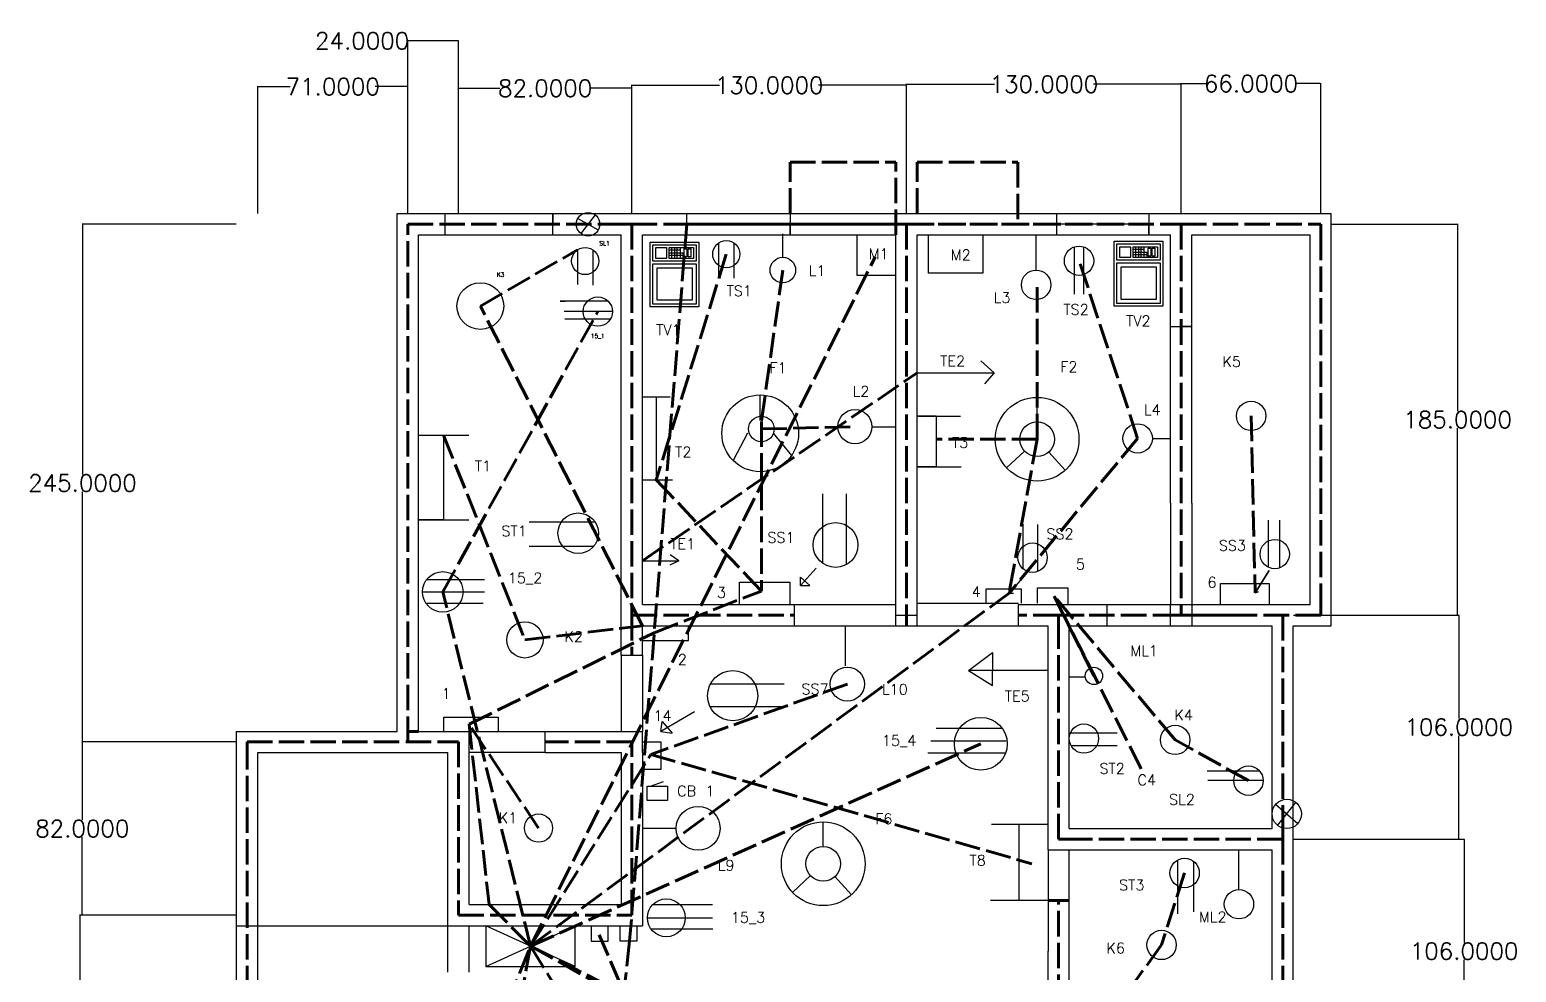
# Model space of a CAD drawing. Header units: inches. Extents: x -55 to 1579, y -35 to 873.
# Drawn here: x -54 to 649, y 427 to 873 of the extents above; entities that cross this region are included whole.
import ezdxf

# ---------------------------------------------------------------- set-up
doc = ezdxf.new("R2010")
doc.units = ezdxf.units.IN
doc.header["$MEASUREMENT"] = 0
doc.linetypes.add('ACAD_ISO02W100', pattern=[15, 12, -3])
doc.styles.get("Standard").update_dxf_attribs({"font": 'txt.shx', "height": 30})
doc.dimstyles.get("Standard").update_dxf_attribs({"dimtxt": 8, "dimasz": 0.18, "dimexe": 0.18, "dimexo": 0.0625, "dimgap": 0.09, "dimtad": 0, "dimtih": 1, "dimtoh": 1, "dimdec": 4, "dimzin": 0, "dimdsep": 46, "dimtxsty": 'Standard', "dimcen": 0.09, "dimadec": 0, "dimazin": 0, "dimtfac": 1, "dimtdec": 4, "dimtofl": 0, "dimtmove": 0, "dimatfit": 3, "dimfxl": 1, "dimtolj": 1, "dimtzin": 0, "dimarcsym": 0})

# ---------------------------------------------------------------- blocks, each defined once
blk = doc.blocks.new('Microwave')
for p, q in [((18, 10), (22, 10)), ((22, 9), (18, 9)), ((18, 8), (22, 8)), ((22, 7), (18, 7)), ((20, 6), (18, 6)), ((19, 7), (19, 11)), ((19, 6), (19, 7)), ((20, 11), (20, 7)), ((20, 7), (20, 6)), ((21, 7), (21, 11))]:
    blk.add_line(p, q)
for points in [[(0, 0), (0, 18), (24, 18), (24, 0)], [(1, 1), (1, 17), (16, 17), (16, 1)], [(17, 1), (17, 17), (23, 17), (23, 1)], [(2.5, 2.5), (2.5, 15.5), (14.5, 15.5), (14.5, 2.5)], [(18, 12), (18, 16), (22, 16), (22, 12)], [(18, 2), (18, 11), (22, 11), (22, 2)], [(18.5, 4.5), (18.5, 5.5), (21.5, 5.5), (21.5, 4.5)], [(18.5, 3), (18.5, 4), (21.5, 4), (21.5, 3)]]:
    blk.add_lwpolyline(points, close=True)
blk = doc.blocks.new('*D42')
at = {"color": 0, "lineweight": -2}
for p, q in [((543.73, 490.27), (624.51, 490.27)), ((624.33, 490.09), (624.33, 441.36)), ((624.33, 384.45), (624.33, 433.18)), ((543.73, 384.27), (624.51, 384.27))]:
    blk.add_line(p, q, dxfattribs=at)
at = {"color": 0, "lineweight": 100}
for points in [[(624.3, 490.09), (624.36, 490.09), (624.33, 490.27)], [(624.3, 384.45), (624.36, 384.45), (624.33, 384.27)]]:
    blk.add_solid(points, dxfattribs=at)
at = {"layer": 'Defpoints', "color": 0, "lineweight": 100}
for p in [(543.66, 490.27), (624.33, 490.27), (543.66, 384.27)]:
    blk.add_point(p, dxfattribs=at)
at = {"color": 0, "lineweight": 100, "insert": (624.33, 437.27), "char_height": 8, "attachment_point": 5}
blk.add_mtext('\\A1;106.0000', dxfattribs=at)
blk = doc.blocks.new('*D43')
at = {"color": 0, "lineweight": -2}
for p, q in [((543.54, 596.27), (621.98, 596.27)), ((621.8, 596.09), (621.8, 547.36)), ((621.8, 490.45), (621.8, 539.18)), ((543.79, 490.27), (621.98, 490.27))]:
    blk.add_line(p, q, dxfattribs=at)
at = {"color": 0, "lineweight": 100}
for points in [[(621.77, 596.09), (621.83, 596.09), (621.8, 596.27)], [(621.77, 490.45), (621.83, 490.45), (621.8, 490.27)]]:
    blk.add_solid(points, dxfattribs=at)
at = {"layer": 'Defpoints', "color": 0, "lineweight": 100}
for p in [(543.48, 596.27), (543.73, 490.27), (621.8, 490.27)]:
    blk.add_point(p, dxfattribs=at)
at = {"color": 0, "lineweight": 100, "insert": (621.8, 543.27), "char_height": 8, "attachment_point": 5}
blk.add_mtext('\\A1;106.0000', dxfattribs=at)
blk = doc.blocks.new('*D44')
at = {"color": 0, "lineweight": -2}
for p, q in [((561.54, 781.27), (621.45, 781.27)), ((621.27, 781.09), (621.27, 692.86)), ((621.27, 596.45), (621.27, 684.68)), ((561.54, 596.27), (621.45, 596.27))]:
    blk.add_line(p, q, dxfattribs=at)
at = {"color": 0, "lineweight": 100}
for points in [[(621.24, 781.09), (621.3, 781.09), (621.27, 781.27)], [(621.24, 596.45), (621.3, 596.45), (621.27, 596.27)]]:
    blk.add_solid(points, dxfattribs=at)
at = {"layer": 'Defpoints', "color": 0, "lineweight": 100}
for p in [(561.48, 781.27), (621.27, 781.27), (561.48, 596.27)]:
    blk.add_point(p, dxfattribs=at)
at = {"color": 0, "lineweight": 100, "insert": (621.27, 688.77), "char_height": 8, "attachment_point": 5}
blk.add_mtext('\\A1;185.0000', dxfattribs=at)
blk = doc.blocks.new('*D45')
at = {"color": 0, "lineweight": -2}
for p, q in [((490.48, 786.52), (490.48, 847.99)), ((490.66, 847.81), (502.05, 847.81)), ((556.3, 847.81), (544.9, 847.81)), ((556.48, 786.33), (556.48, 847.99))]:
    blk.add_line(p, q, dxfattribs=at)
at = {"color": 0, "lineweight": 100}
for points in [[(490.66, 847.84), (490.66, 847.78), (490.48, 847.81)], [(556.3, 847.84), (556.3, 847.78), (556.48, 847.81)]]:
    blk.add_solid(points, dxfattribs=at)
at = {"layer": 'Defpoints', "color": 0, "lineweight": 100}
for p in [(490.48, 847.81), (490.48, 786.45), (556.48, 786.27)]:
    blk.add_point(p, dxfattribs=at)
at = {"color": 0, "lineweight": 100, "insert": (523.48, 847.81), "char_height": 8, "attachment_point": 5}
blk.add_mtext('\\A1;66.0000', dxfattribs=at)
blk = doc.blocks.new('*D46')
at = {"color": 0, "lineweight": -2}
for p, q in [((360.48, 786.45), (360.48, 847.67)), ((360.66, 847.49), (402.05, 847.49)), ((490.3, 847.49), (448.9, 847.49)), ((490.48, 786.58), (490.48, 847.67))]:
    blk.add_line(p, q, dxfattribs=at)
at = {"color": 0, "lineweight": 100}
for points in [[(360.66, 847.52), (360.66, 847.46), (360.48, 847.49)], [(490.3, 847.52), (490.3, 847.46), (490.48, 847.49)]]:
    blk.add_solid(points, dxfattribs=at)
at = {"layer": 'Defpoints', "color": 0, "lineweight": 100}
for p in [(360.48, 847.49), (360.48, 786.39), (490.48, 786.52)]:
    blk.add_point(p, dxfattribs=at)
at = {"color": 0, "lineweight": 100, "insert": (425.48, 847.49), "char_height": 8, "attachment_point": 5}
blk.add_mtext('\\A1;130.0000', dxfattribs=at)
blk = doc.blocks.new('*D47')
at = {"color": 0, "lineweight": -2}
for p, q in [((230.48, 786.52), (230.48, 847.2)), ((230.66, 847.02), (272.05, 847.02)), ((360.3, 847.02), (318.9, 847.02)), ((360.48, 786.52), (360.48, 847.2))]:
    blk.add_line(p, q, dxfattribs=at)
at = {"color": 0, "lineweight": 100}
for points in [[(230.66, 847.05), (230.66, 846.99), (230.48, 847.02)], [(360.3, 847.05), (360.3, 846.99), (360.48, 847.02)]]:
    blk.add_solid(points, dxfattribs=at)
at = {"layer": 'Defpoints', "color": 0, "lineweight": 100}
for p in [(230.48, 847.02), (230.48, 786.45), (360.48, 786.45)]:
    blk.add_point(p, dxfattribs=at)
at = {"color": 0, "lineweight": 100, "insert": (295.48, 847.02), "char_height": 8, "attachment_point": 5}
blk.add_mtext('\\A1;130.0000', dxfattribs=at)
blk = doc.blocks.new('*D48')
at = {"color": 0, "lineweight": -2}
for p, q in [((148.48, 786.33), (148.48, 845.78)), ((148.66, 845.6), (168.05, 845.6)), ((230.3, 845.6), (210.9, 845.6)), ((230.48, 786.58), (230.48, 845.78))]:
    blk.add_line(p, q, dxfattribs=at)
at = {"color": 0, "lineweight": 100}
for points in [[(148.66, 845.63), (148.66, 845.57), (148.48, 845.6)], [(230.3, 845.63), (230.3, 845.57), (230.48, 845.6)]]:
    blk.add_solid(points, dxfattribs=at)
at = {"layer": 'Defpoints', "color": 0, "lineweight": 100}
for p in [(230.48, 845.6), (148.48, 786.27), (230.48, 786.52)]:
    blk.add_point(p, dxfattribs=at)
at = {"color": 0, "lineweight": 100, "insert": (189.48, 845.6), "char_height": 8, "attachment_point": 5}
blk.add_mtext('\\A1;82.0000', dxfattribs=at)
blk = doc.blocks.new('*D50')
at = {"color": 0, "lineweight": -2}
for p, q in [((43.41, 454.27), (-30.94, 454.27)), ((-30.76, 454.09), (-30.76, 400.36)), ((-30.76, 338.45), (-30.76, 392.18)), ((43.41, 338.27), (-30.94, 338.27))]:
    blk.add_line(p, q, dxfattribs=at)
at = {"color": 0, "lineweight": 100}
for points in [[(-30.79, 454.09), (-30.73, 454.09), (-30.76, 454.27)], [(-30.79, 338.45), (-30.73, 338.45), (-30.76, 338.27)]]:
    blk.add_solid(points, dxfattribs=at)
at = {"layer": 'Defpoints', "color": 0, "lineweight": 100}
for p in [(-30.76, 454.27), (43.48, 454.27), (43.48, 338.27)]:
    blk.add_point(p, dxfattribs=at)
at = {"color": 0, "lineweight": 100, "insert": (-30.76, 396.27), "char_height": 8, "attachment_point": 5}
blk.add_mtext('\\A1;116.0000', dxfattribs=at)
blk = doc.blocks.new('*D51')
at = {"color": 0, "lineweight": -2}
for p, q in [((43.35, 536.27), (-29.73, 536.27)), ((-29.55, 536.09), (-29.55, 499.36)), ((-29.55, 454.45), (-29.55, 491.18)), ((43.35, 454.27), (-29.73, 454.27))]:
    blk.add_line(p, q, dxfattribs=at)
at = {"color": 0, "lineweight": 100}
for points in [[(-29.58, 536.09), (-29.52, 536.09), (-29.55, 536.27)], [(-29.58, 454.45), (-29.52, 454.45), (-29.55, 454.27)]]:
    blk.add_solid(points, dxfattribs=at)
at = {"layer": 'Defpoints', "color": 0, "lineweight": 100}
for p in [(-29.55, 536.27), (43.41, 536.27), (43.41, 454.27)]:
    blk.add_point(p, dxfattribs=at)
at = {"color": 0, "lineweight": 100, "insert": (-29.55, 495.27), "char_height": 8, "attachment_point": 5}
blk.add_mtext('\\A1;82.0000', dxfattribs=at)
blk = doc.blocks.new('*D52')
at = {"color": 0, "lineweight": -2}
for p, q in [((43.29, 781.27), (-29.63, 781.27)), ((-29.45, 781.09), (-29.45, 662.86)), ((-29.45, 536.45), (-29.45, 654.68)), ((43.29, 536.27), (-29.63, 536.27))]:
    blk.add_line(p, q, dxfattribs=at)
at = {"color": 0, "lineweight": 100}
for points in [[(-29.48, 781.09), (-29.42, 781.09), (-29.45, 781.27)], [(-29.48, 536.45), (-29.42, 536.45), (-29.45, 536.27)]]:
    blk.add_solid(points, dxfattribs=at)
at = {"layer": 'Defpoints', "color": 0, "lineweight": 100}
for p in [(-29.45, 781.27), (43.35, 781.27), (43.35, 536.27)]:
    blk.add_point(p, dxfattribs=at)
at = {"color": 0, "lineweight": 100, "insert": (-29.45, 658.77), "char_height": 8, "attachment_point": 5}
blk.add_mtext('\\A1;245.0000', dxfattribs=at)
blk = doc.blocks.new('*D53')
at = {"color": 0, "lineweight": -2}
for p, q in [((53.48, 786.33), (53.48, 846.56)), ((53.66, 846.38), (68.89, 846.38)), ((124.3, 846.38), (109.07, 846.38)), ((124.48, 786.33), (124.48, 846.56))]:
    blk.add_line(p, q, dxfattribs=at)
at = {"color": 0, "lineweight": 100}
for points in [[(53.66, 846.41), (53.66, 846.35), (53.48, 846.38)], [(124.3, 846.41), (124.3, 846.35), (124.48, 846.38)]]:
    blk.add_solid(points, dxfattribs=at)
at = {"layer": 'Defpoints', "color": 0, "lineweight": 100}
for p in [(53.48, 846.38), (53.48, 786.27), (124.48, 786.27)]:
    blk.add_point(p, dxfattribs=at)
at = {"color": 0, "lineweight": 100, "insert": (88.98, 846.38), "char_height": 8, "attachment_point": 5}
blk.add_mtext('\\A1;71.0000', dxfattribs=at)
blk = doc.blocks.new('*D54')
at = {"color": 0, "lineweight": -2}
for p, q in [((124.48, 868.05), (124.3, 868.05)), ((124.48, 786.39), (124.48, 868.23)), ((148.3, 868.05), (124.66, 868.05)), ((148.48, 786.39), (148.48, 868.23))]:
    blk.add_line(p, q, dxfattribs=at)
at = {"color": 0, "lineweight": 100}
for points in [[(124.66, 868.08), (124.66, 868.02), (124.48, 868.05)], [(148.3, 868.08), (148.3, 868.02), (148.48, 868.05)]]:
    blk.add_solid(points, dxfattribs=at)
at = {"layer": 'Defpoints', "color": 0, "lineweight": 100}
for p in [(124.48, 868.05), (124.48, 786.33), (148.48, 786.33)]:
    blk.add_point(p, dxfattribs=at)
at = {"color": 0, "lineweight": 100, "insert": (102.87, 868.05), "char_height": 8, "attachment_point": 5}
blk.add_mtext('\\A1;24.0000', dxfattribs=at)

msp = doc.modelspace()

# ---------------------------------------------------------------- linework, layer by layer
at = {"linetype": 'ACAD_ISO02W100', "lineweight": 100}
for p, q in [((305.45305, 786.26668), (305.45305, 810.65732)), ((305.45305, 810.65732), (355.47735, 810.65732)), ((355.47735, 776.26668), (355.47735, 810.65732)), ((365.47735, 786.26668), (365.47735, 810.65732)), ((365.47735, 810.65732), (413.14971, 810.65732)), ((413.14971, 810.65732), (413.14971, 781.26668)), ((124.47735, 776.26668), (124.47735, 781.26668)), ((124.47735, 781.26668), (225.47735, 781.26668)), ((124.47735, 781.26668), (148.47735, 781.26668)), ((225.47735, 781.26668), (230.47735, 781.26668)), ((230.47735, 781.26668), (230.47735, 601.26668)), ((230.47735, 781.26668), (355.47735, 781.26668)), ((355.47735, 781.26668), (360.47735, 781.26668)), ((360.47735, 781.26668), (360.47735, 591.26668)), ((360.47735, 781.26668), (485.47735, 781.26668)), ((485.47735, 781.26668), (490.47735, 781.26668)), ((490.47735, 781.26668), (490.47735, 596.26668)), ((490.47735, 781.26668), (551.47735, 781.26668)), ((551.47735, 781.26668), (556.47735, 781.26668)), ((556.47735, 781.26668), (556.47735, 776.26668)), ((124.47735, 536.26668), (124.47735, 776.26668)), ((556.47735, 776.26668), (556.47735, 601.26668)), ((158.83172, 742.52805), (204.79868, 769.14875)), ((275.20442, 767.08237), (242.07756, 660.26827)), ((469.86094, 679.89403), (442.11313, 763.98884)), ((301.95161, 759.56415), (291.81145, 687.87199)), ((422.29186, 679.5192), (422.29186, 752.5856)), ((235.47735, 591.26668), (158.83172, 742.52805)), ((523.56428, 690.54569), (525.43572, 606.76294)), ((291.81145, 687.87199), (291.81145, 607.64722)), ((291.81145, 684.36709), (336.06801, 685.45945)), ((141.44471, 681.49383), (179.90605, 584.56909)), ((422.29186, 679.5192), (374.5618, 679.5192)), ((469.86094, 679.89403), (409.04525, 606.72145)), ((422.29186, 679.5192), (409.04525, 606.72145)), ((242.07756, 660.26827), (291.81145, 607.64722)), ((487.59303, 537.21958), (430.35364, 605.20235)), ((430.35364, 605.20235), (449.17173, 567.50406)), ((230.47735, 601.26668), (230.47735, 596.26668)), ((556.47735, 601.26668), (556.47735, 596.26668)), ((179.90605, 584.56909), (235.47735, 591.26668)), ((230.47735, 596.26668), (307.47735, 596.26668)), ((230.47735, 596.26668), (230.47735, 577.26668)), ((432.47735, 596.26668), (413.47735, 596.26668)), ((432.47735, 591.26668), (432.47735, 596.26668)), ((432.47735, 596.26668), (455.47735, 596.26668)), ((432.47735, 490.26668), (432.47735, 591.26668)), ((556.47735, 596.26668), (485.47735, 596.26668)), ((538.47735, 591.26668), (538.47735, 596.26668)), ((538.47735, 596.26668), (538.47735, 495.26668)), ((332.4958, 563.65165), (239.53871, 530.37265)), ((186.34035, 495.51323), (153.47735, 544.61049)), ((48.47735, 531.26668), (48.47735, 536.26668)), ((48.47735, 536.26668), (143.47735, 536.26668)), ((129.47735, 541.26668), (124.47735, 541.26668)), ((124.47735, 541.26668), (124.47735, 536.26668)), ((143.47735, 536.26668), (148.47735, 536.26668)), ((148.47735, 536.26668), (148.47735, 459.26668)), ((153.47735, 541.26668), (153.47735, 541.26668)), ((153.47735, 541.26668), (153.47735, 541.26668)), ((230.47735, 536.26668), (189.47735, 536.26668)), ((230.47735, 531.26668), (230.47735, 536.26668)), ((522.29735, 517.9429), (487.59303, 537.21958)), ((48.47735, 28.26668), (48.47735, 531.26668)), ((230.47735, 454.26668), (230.47735, 531.26668)), ((239.53871, 530.37265), (419.80831, 478.58721)), ((538.47735, 495.26668), (538.47735, 490.26668)), ((437.47735, 490.26668), (432.47735, 490.26668)), ((538.47735, 490.26668), (437.47735, 490.26668)), ((538.47735, 490.26668), (538.47735, 389.26668)), ((492.09174, 474.24912), (481.1663, 440.19366)), ((148.47735, 459.26668), (148.47735, 454.26668)), ((432.47735, 461.26668), (427.47735, 461.26668)), ((427.47735, 461.26668), (437.47735, 461.26668)), ((432.47735, 384.26668), (432.47735, 461.26668)), ((432.47735, 461.26668), (432.47735, 461.26668)), ((148.47735, 454.26668), (225.47735, 454.26668)), ((225.47735, 454.26668), (230.47735, 454.26668)), ((481.1663, 440.19366), (419.41803, 354.71052))]:
    msp.add_line(p, q, dxfattribs=at)
for p, q in [((119.47735, 786.26668), (543.47735, 786.26668)), ((119.47735, 541.26668), (119.47735, 786.26668)), ((142.05068, 786.26668), (142.05068, 776.26668)), ((193.13789, 776.26668), (193.13789, 786.26668)), ((193.13789, 786.26668), (193.13789, 781.26668)), ((204.97882, 783.99987), (214.64474, 778.53348)), ((213.17846, 785.6818), (206.4451, 776.85156)), ((256.49448, 776.26668), (256.49448, 786.26668)), ((256.49448, 786.26668), (305.45305, 786.26668)), ((305.45305, 781.26668), (256.49448, 781.26668)), ((305.45305, 786.26668), (305.45305, 776.26668)), ((305.45305, 776.26668), (305.45305, 781.26668)), ((431.5828, 776.26668), (431.5828, 786.26668)), ((431.5828, 786.26668), (475.06775, 786.26668)), ((475.06775, 781.26668), (431.5828, 781.26668)), ((475.06775, 786.26668), (475.06775, 776.26668)), ((475.06775, 776.26668), (475.06775, 781.26668)), ((543.47735, 786.26668), (561.47735, 786.26668)), ((561.47735, 591.26668), (561.47735, 786.26668)), ((119.47735, 541.26668), (119.47735, 776.26668)), ((129.47735, 776.26668), (225.47735, 776.26668)), ((129.47735, 541.26668), (129.47735, 776.26668)), ((142.05068, 776.26668), (193.13789, 776.26668)), ((225.47735, 577.26668), (225.47735, 776.26668)), ((235.47735, 776.26668), (355.47735, 776.26668)), ((235.47735, 601.26668), (235.47735, 776.26668)), ((301.95161, 765.62009), (301.95161, 776.64896)), ((337.00955, 776.26668), (337.00955, 757.16323)), ((355.47735, 591.26668), (355.47735, 776.26668)), ((365.47735, 776.26668), (485.47735, 776.26668)), ((365.47735, 591.26668), (365.47735, 776.26668)), ((370.82801, 758.17255), (370.82801, 776.26668)), ((370.82801, 776.26668), (370.82801, 776.26668)), ((396.57041, 776.26668), (396.57041, 758.17255)), ((421.82266, 759.53629), (421.82266, 776.26668)), ((485.47735, 649.26668), (485.47735, 776.26668)), ((495.47735, 776.26668), (543.47735, 776.26668)), ((495.47735, 649.26668), (495.47735, 776.26668)), ((543.47735, 776.26668), (551.47735, 776.26668)), ((551.47735, 601.26668), (551.47735, 776.26668)), ((204.79868, 769.14875), (204.79868, 752.67445)), ((212.02483, 769.20357), (212.02483, 752.49886)), ((271.55092, 772.38379), (271.55092, 755.90949)), ((278.77707, 772.43861), (278.77707, 755.73389)), ((439.88781, 770.57368), (439.88781, 748.17909)), ((444.25357, 770.60175), (444.25357, 748.17909)), ((337.00955, 757.16323), (355.47735, 757.16323)), ((396.57041, 758.17255), (370.82801, 758.17255)), ((219.27434, 744.88943), (196.6609, 744.88943)), ((196.6609, 744.88943), (198.94561, 744.88943)), ((221.34731, 739.94382), (198.41837, 739.94382)), ((220.35119, 736.36251), (198.76986, 736.36251)), ((485.47735, 732.79841), (495.47735, 732.79841)), ((495.47735, 732.79841), (490.47735, 732.79841)), ((365.47735, 710.98198), (402.01451, 710.98198)), ((402.01451, 710.98198), (395.65015, 716.55226)), ((395.65015, 716.55226), (402.01451, 710.98198)), ((402.01451, 710.98198), (397.42367, 705.73668)), ((235.47735, 699.63185), (248.67777, 699.63185)), ((242.07756, 699.63185), (242.07756, 660.26827)), ((291.1796, 688.43065), (291.1796, 700.54583)), ((422.29186, 687.74608), (422.29186, 699.32221)), ((374.5618, 690.39051), (365.47735, 690.39051)), ((365.47735, 690.39051), (386.03634, 690.39051)), ((374.5618, 690.39051), (374.5618, 666.43396)), ((344.14259, 685.45945), (355.47735, 685.45945)), ((129.47735, 681.49383), (153.41208, 681.49383)), ((141.44471, 681.49383), (141.44471, 641.30185)), ((285.19652, 682.31808), (278.40237, 669.47034)), ((297.30839, 682.31808), (306.03981, 671.75761)), ((476.81163, 679.89403), (485.47735, 679.89403)), ((416.27704, 673.9064), (407.81354, 666.00857)), ((427.82641, 673.4323), (435.61413, 664.86737)), ((374.5618, 666.43396), (365.47735, 666.43396)), ((365.47735, 666.43396), (386.34646, 666.43396)), ((235.47735, 660.26827), (249.68727, 660.26827)), ((320.95445, 620.72077), (320.95445, 653.70768)), ((332.062, 620.22012), (332.062, 653.70768)), ((485.47735, 649.26668), (485.47735, 601.26668)), ((495.47735, 649.26668), (495.47735, 591.26668)), ((141.44471, 641.30185), (129.47735, 641.30185)), ((129.47735, 641.30185), (153.41208, 641.30185)), ((213.19441, 640.24354), (181.92507, 640.24354)), ((531.7851, 618.86315), (531.7851, 641.14088)), ((537.1151, 618.61826), (537.1151, 641.14088)), ((415.75607, 618.08625), (415.75607, 639.34544)), ((422.59071, 616.96909), (422.59071, 639.15153)), ((212.39024, 628.75603), (181.92507, 628.75603)), ((235.47735, 621.91402), (252.71579, 621.91402)), ((252.71579, 621.91402), (248.51977, 619.94432)), ((252.71579, 621.91402), (248.67777, 624.87819)), ((133.42281, 613.10275), (160.72544, 613.10275)), ((310.23693, 610.34944), (317.72541, 618.47831)), ((310.23693, 610.34944), (310.23693, 614.19996)), ((314.73002, 610.34944), (310.23693, 614.19996)), ((416.53608, 615.15896), (409.04525, 606.72145)), ((525.43572, 606.76294), (532.01528, 617.44695)), ((532.01528, 617.44695), (525.43572, 606.76294)), ((131.4515, 607.27885), (160.72544, 607.27885)), ((281.48671, 601.26668), (281.48671, 611.8208)), ((281.48671, 611.8208), (305.21011, 611.8208)), ((305.21011, 611.8208), (305.21011, 601.26668)), ((310.23693, 610.34944), (314.73002, 610.34944)), ((398.13927, 601.91153), (398.13927, 608.65917)), ((398.13927, 608.65917), (414.69983, 608.65917)), ((409.04525, 606.72145), (409.04525, 608.65917)), ((409.04525, 608.65917), (409.04525, 606.72145)), ((409.04525, 606.72145), (409.98583, 607.7809)), ((409.98583, 607.7809), (409.04525, 606.72145)), ((409.04525, 606.72145), (411.13131, 606.72145)), ((414.69983, 608.65917), (414.69983, 601.91153)), ((422.42809, 601.91153), (422.42809, 609.21109)), ((422.42809, 609.21109), (436.78057, 609.21109)), ((436.78057, 609.21109), (436.78057, 601.26668)), ((509.10023, 601.26668), (509.10023, 611.21227)), ((509.10023, 611.21227), (532.04914, 611.21227)), ((525.43572, 606.76294), (525.43572, 608.11594)), ((525.43572, 606.76294), (525.86835, 607.46545)), ((525.43572, 606.76294), (526.92895, 607.2295)), ((526.92895, 607.2295), (525.43572, 606.76294)), ((532.04914, 611.21227), (532.04914, 601.26668)), ((133.22747, 601.97206), (160.10328, 601.97206)), ((235.47735, 601.26668), (307.47735, 601.26668)), ((307.47735, 591.26668), (307.47735, 601.26668)), ((307.47735, 601.26668), (355.47735, 601.26668)), ((365.47735, 601.91153), (413.47735, 601.91153)), ((413.47735, 601.26668), (455.47735, 601.26668)), ((413.47735, 591.26668), (413.47735, 601.26668)), ((455.47735, 591.26668), (455.47735, 601.26668)), ((455.47735, 601.26668), (485.47735, 601.26668)), ((485.47735, 601.26668), (495.47735, 601.26668)), ((485.47735, 591.26668), (485.47735, 601.26668)), ((495.47735, 601.26668), (551.47735, 601.26668)), ((235.47735, 591.26668), (307.47735, 591.26668)), ((235.47735, 577.26668), (235.47735, 591.26668)), ((257.28759, 584.26668), (257.28759, 591.26668)), ((307.47735, 591.26668), (355.47735, 591.26668)), ((331.47735, 591.26668), (331.47735, 572.23089)), ((355.47735, 591.26668), (365.47735, 591.26668)), ((365.47735, 591.26668), (413.47735, 591.26668)), ((413.47735, 591.26668), (427.47735, 591.26668)), ((427.47735, 485.26668), (427.47735, 591.26668)), ((437.47735, 591.26668), (455.47735, 591.26668)), ((437.47735, 495.26668), (437.47735, 591.26668)), ((455.47735, 591.26668), (490.47735, 591.26668)), ((485.47735, 591.26668), (533.47735, 591.26668)), ((533.47735, 495.26668), (533.47735, 591.26668)), ((543.47735, 591.26668), (551.47735, 591.26668)), ((543.47735, 343.26668), (543.47735, 591.26668)), ((551.47735, 591.26668), (561.47735, 591.26668)), ((235.47735, 584.26668), (257.28759, 584.26668)), ((225.47735, 577.26668), (235.47735, 577.26668)), ((225.47735, 577.26668), (225.47735, 541.26668)), ((235.47735, 577.26668), (235.47735, 541.26668)), ((389.83699, 570.00053), (401.12446, 578.54594)), ((401.12446, 578.54594), (401.12446, 570.00053)), ((427.47735, 570.00053), (389.83699, 570.00053)), ((389.83699, 570.00053), (401.12446, 562.91691)), ((401.12446, 562.91691), (401.12446, 570.00053)), ((267.80351, 563.77789), (302.57752, 563.77789)), ((445.17857, 566.9248), (437.47735, 566.9248)), ((260.16815, 550.47157), (244.16401, 541.26668)), ((267.54541, 552.99058), (304.22495, 552.99058)), ((141.47735, 541.26668), (141.47735, 548.05834)), ((141.47735, 548.05834), (167.24333, 548.05834)), ((167.24333, 548.05834), (167.24333, 541.26668)), ((244.16401, 541.26668), (244.90229, 545.99892)), ((244.90229, 545.99892), (249.51062, 540.43255)), ((405.53347, 542.64138), (374.51726, 542.64138)), ((43.47735, 541.26668), (119.47735, 541.26668)), ((43.47735, 23.26668), (43.47735, 541.26668)), ((129.47735, 541.26668), (153.47735, 541.26668)), ((153.47735, 459.26668), (153.47735, 541.26668)), ((153.47735, 541.26668), (189.47735, 541.26668)), ((153.47735, 531.26668), (153.47735, 541.26668)), ((189.47735, 541.26668), (235.47735, 541.26668)), ((189.47735, 531.26668), (189.47735, 541.26668)), ((235.47735, 531.26668), (235.47735, 541.26668)), ((235.47735, 536.26668), (244.16401, 536.26668)), ((244.16401, 541.26668), (244.16401, 541.26668)), ((244.16401, 541.26668), (249.51062, 540.43255)), ((244.16401, 536.26668), (244.16401, 523.27875)), ((407.69701, 536.57336), (371.99624, 536.57336)), ((438.02976, 540.57766), (460.20171, 540.57766)), ((53.47735, 531.26668), (143.47735, 531.26668)), ((53.47735, 33.26668), (53.47735, 531.26668)), ((143.47735, 427.26668), (143.47735, 531.26668)), ((189.47735, 531.26668), (153.47735, 531.26668)), ((189.47735, 531.26668), (225.47735, 531.26668)), ((225.47735, 531.26668), (225.47735, 459.26668)), ((235.47735, 531.26668), (235.47735, 449.26668)), ((407.31922, 530.95508), (370.59105, 530.95508)), ((438.34126, 534.50605), (460.20171, 534.50605)), ((244.16401, 523.27875), (235.47735, 523.27875)), ((527.64489, 522.38317), (502.67132, 522.38317)), ((237.72975, 508.51147), (237.72975, 515.36501)), ((237.97027, 515.36501), (247.35051, 515.36501)), ((239.29313, 515.36501), (245.54662, 517.52928)), ((247.35051, 515.36501), (247.35051, 508.51147)), ((529.24804, 517.9429), (503.02785, 517.9429)), ((247.35051, 508.51147), (237.72975, 508.51147)), ((535.15402, 506.74471), (545.70206, 497.69002)), ((536.0908, 496.78594), (544.76528, 507.6488)), ((251.50029, 495.38188), (235.47735, 495.38188)), ((321.07288, 486.82849), (321.07288, 498.40462)), ((427.47735, 497.25548), (400.76341, 497.25548)), ((413.8405, 461.26668), (413.8405, 497.25548)), ((427.47735, 497.25548), (427.47735, 497.25548)), ((437.47735, 495.26668), (533.47735, 495.26668)), ((427.47735, 485.26668), (533.47735, 485.26668)), ((427.47735, 485.26668), (427.47735, 437.26668)), ((437.47735, 437.26668), (437.47735, 485.26668)), ((488.68528, 480.30784), (488.68528, 454.88695)), ((496.23352, 479.83103), (496.23352, 455.93532)), ((517.79864, 466.42103), (517.79864, 485.26668)), ((533.47735, 389.26668), (533.47735, 485.26668)), ((315.05806, 472.98881), (306.59456, 465.09098)), ((326.60743, 472.51472), (334.39515, 463.94978)), ((153.47735, 459.26668), (225.47735, 459.26668)), ((240.4959, 459.37487), (268.66007, 459.37487)), ((427.47735, 461.26668), (400.20365, 461.26668)), ((237.87328, 453.04249), (268.66007, 453.04249)), ((43.47735, 449.26668), (235.47735, 449.26668)), ((153.47735, 427.26668), (153.47735, 449.26668)), ((161.42832, 449.26668), (161.42832, 430.02298)), ((161.42832, 430.02298), (203.70573, 449.26668)), ((203.70573, 430.02298), (161.42832, 449.26668)), ((203.70573, 430.02298), (203.70573, 449.26668)), ((211.27781, 449.26668), (211.27781, 442.00992)), ((219.28062, 442.00992), (219.28062, 449.26668)), ((224.75353, 449.26668), (224.75353, 442.10866)), ((233.07235, 442.10866), (233.07235, 449.26668)), ((239.49631, 447.9007), (268.76717, 447.9007)), ((427.47735, 448.00557), (427.47735, 448.00557)), ((211.27781, 442.00992), (219.28062, 442.00992)), ((224.75353, 442.10866), (233.07235, 442.10866)), ((427.47735, 283.26668), (427.47735, 437.26668)), ((437.47735, 389.26668), (437.47735, 437.26668)), ((161.42832, 430.02298), (203.70573, 430.02298))]:
    msp.add_line(p, q)
at = {"color": 130, "linetype": 'ACAD_ISO02W100', "lineweight": 100}
for p, q in [((256.49448, 781.26668), (229.45725, 442.10866)), ((256.49448, 781.26668), (475.06775, 781.26668)), ((143.47735, 343.26668), (182.56703, 439.64483)), ((229.45725, 442.10866), (185.12743, 52.54423))]:
    msp.add_line(p, q, dxfattribs=at)
at = {"color": 91, "linetype": 'ACAD_ISO02W100', "lineweight": 100}
for p, q in [((182.56703, 439.64483), (345.67604, 765.80567)), ((141.04007, 607.27885), (214.41131, 739.94382)), ((182.56703, 439.64483), (141.04007, 607.27885)), ((182.56703, 439.64483), (395.63991, 535.38217)), ((182.56703, 439.64483), (182.56703, 439.64483)), ((182.56703, 439.64483), (314.47735, 365.56272))]:
    msp.add_line(p, q, dxfattribs=at)
at = {"color": 44, "linetype": 'ACAD_ISO02W100', "lineweight": 100}
for p, q in [((235.47735, 621.91402), (365.47735, 710.98198)), ((284.49376, 283.70255), (215.06585, 444.99091))]:
    msp.add_line(p, q, dxfattribs=at)
at = {"color": 1, "linetype": 'ACAD_ISO02W100', "lineweight": 100}
for p, q in [((182.56703, 439.64483), (409.04525, 606.72145)), ((241.06751, 587.93944), (291.81145, 607.64722)), ((432.31824, 601.26668), (472.19697, 522.2964)), ((518.97178, 596.26668), (434.81412, 596.26668)), ((153.47735, 544.61049), (241.06751, 587.93944)), ((153.47735, 544.61049), (162.99018, 459.26668)), ((182.56703, 439.64483), (239.53871, 530.37265)), ((162.99018, 459.26668), (182.56703, 439.64483)), ((182.56703, 439.64483), (348.52823, 354.71052)), ((182.56703, 439.64483), (238.9928, 347.50505))]:
    msp.add_line(p, q, dxfattribs=at)
at = {"linetype": 'ACAD_ISO02W100'}
for p, q in [((490.47735, 596.26668), (490.47735, 601.26668)), ((355.47735, 596.26668), (365.47735, 596.26668))]:
    msp.add_line(p, q, dxfattribs=at)
at = {"color": 197, "linetype": 'ACAD_ISO02W100', "lineweight": 100}
msp.add_line((182.56703, 439.64483), (150.43412, 268.26668), dxfattribs=at)
for centre, radius in [((209.81178, 781.26668), 5.55228), ((208.45219, 763.84734), 6.43841), ((275.20442, 767.08237), 6.43841), ((442.11313, 763.98884), 6.95069), ((301.95161, 759.56415), 6.05594), ((158.83172, 742.52805), 11.06916), ((421.82266, 752.5856), 6.95069), ((214.41131, 739.94382), 6.936), ((291.25246, 682.31808), 18.17111), ((422.29186, 679.5192), 19.80301), ((523.56428, 690.54569), 6.95069), ((291.81145, 684.36709), 6.05594), ((336.06801, 685.45945), 8.07458), ((422.29186, 679.5192), 8.22688), ((469.86094, 679.89403), 6.95069), ((205.14371, 635.03521), 9.58856), ((326.91449, 629.48394), 10.59789), ((420.1456, 623.47551), 6.95069), ((534.74468, 625.15227), 6.95069), ((141.04007, 607.27885), 9.58856), ((179.90605, 584.56909), 8.58081), ((278.246, 558.1313), 11.87138), ((332.4958, 563.65165), 8.07458), ((449.17173, 567.50406), 4.10066), ((395.63991, 535.38217), 12.49021), ((444.42804, 537.86213), 6.95069), ((487.59303, 537.21958), 6.95069), ((522.29735, 517.9429), 6.95069), ((540.42804, 502.21737), 6.95069), ((186.34035, 495.51323), 6.67295), ((261.88417, 495.38188), 10.38389), ((321.07288, 478.60161), 19.80301), ((321.07288, 478.60161), 8.22688), ((492.09174, 474.24912), 6.95069), ((517.79864, 459.47033), 6.95069), ((246.82944, 453.04249), 8.95616), ((481.1663, 440.19366), 6.95069)]:
    msp.add_circle(centre, radius)

# ---------------------------------------------------------------- block references
at = {"linetype": 'ACAD_ISO02W100', "lineweight": 100, "xscale": 1.278044546546425, "yscale": 1.278044546546425, "zscale": 1.278044546546425, "rotation": 90}
for p in [(262.2396, 742.10949), (481.7951, 742.51573)]:
    msp.add_blockref('Microwave', p, dxfattribs=at)

# ---------------------------------------------------------------- texts
at = {"attachment_point": 1}
for s, insert, char_height, width in [('SL1', (215.11429, 773.21905), 2, 8.0843442), ('M1', (342.56183, 769.77976), 5, 6.5617911), ('M2', (381.42782, 769.27509), 5, 12.1140699), ('L1', (314.18834, 761.76439), 5, 11.6093206), ('K3', (166.59572, 758.42006), 2, 12.8295002), ('TS1', (275.32235, 752.22518), 5, 4.0380217), ('L3', (401.71135, 749.00343), 5, 14.2588157), ('TS2', (434.7107, 743.40405), 5, 7.736398), ('TV1', (241.96413, 733.80587), 5, 2.5237647), ('TV2', (464.38915, 738.02447), 5, 8.2262396), ('15_1', (211.1126, 729.35169), 2, 12.3022663), ('TE2', (376.42253, 719.0328), 5, 8.6834352), ('K5', (509.93568, 718.71903), 5, 19.7312428), ('F1', (295.6198, 715.78101), 5, 12.1140745), ('F2', (433.20457, 716.31541), 5, 14.8858942), ('L2', (334.96417, 704.70507), 5, 14.6378393), ('L4', (472.81292, 695.98066), 5, 4.0315956), ('T2', (250.95652, 675.95817), 5, 8.580802), ('T3', (382.00474, 680.38694), 5, 9.6138059), ('T1', (156.18266, 669.35218), 5, 5.5522834), ('ST1', (168.80148, 638.56784), 5, 13.1235823), ('SS1', (294.61029, 635.53987), 5, 10.095059), ('SS2', (426.6592, 637.21247), 5, 4.2667239), ('TE1', (248.67777, 632.51191), 5, 12.1140699), ('SS3', (508.23898, 631.72144), 5, 11.4002728), ('5', (440.62302, 622.86337), 5, 14.1577647), ('15_2', (171.83, 616.36275), 5, 24.7329029), ('6', (502.87679, 614.32342), 5, 6.2234357), ('3', (270.75467, 609.44713), 5, 4.5524682), ('4', (391.36175, 609.87162), 5, 3.8788382), ('K2', (198.58192, 588.60638), 5, 9.5903098), ('2', (252.24006, 577.78216), 5, 2.0190109), ('ML1', (466.41308, 581.91124), 5, 5.3482048), ('SS7', (310.7527, 563.77789), 5, 4.3964677), ('L10', (348.85539, 563.65165), 5, 0.9769918), ('1', (140.49142, 561.68419), 5, 5.5522834), ('TE5', (406.98641, 560.47488), 5, 3.9079671), ('14', (240.72134, 551.19514), 5, 0.1764368), ('K4', (487.24293, 551.51645), 5, 7.3185948), ('15_4', (348.85539, 539.47337), 5, 9.2814219), ('ST2', (451.77588, 526.18746), 5, 9.5704745), ('{\\C1;C4}', (469.78741, 520.78667), 5, 10.1334397), ('CB 1', (251.92275, 515.53196), 5, 21.8220204), ('SL2', (484.70957, 511.55293), 5, 10.1334397), ('K1', (167.51017, 502.86955), 5, 5.4451078), ('F6', (345.67906, 502.37833), 5, 4.4607897), ('L9', (271.18453, 480.37611), 5, 2.4424795), ('T8', (390.28696, 482.75443), 5, 8.0294224), ('ST3', (461.04871, 471.05586), 5, 9.5515532), ('15_3', (277.38288, 455.66991), 5, 4.3964677), ('ML2', (498.85693, 455.93532), 5, 7.1636614), ('K6', (455.07899, 441.21269), 5, 3.5818284)]:
    msp.add_mtext(s, dxfattribs=dict(at, insert=insert, char_height=char_height, width=width))

# ---------------------------------------------------------------- dimensions: what is measured, and where the dimension line sits
at = {"lineweight": 100}
for base, p1, p2, picture, middle in [((124.47735, 868.05443), (148.47735, 786.32918), (124.47735, 786.32918), '*D54', (102.87401, 868.05443)), ((53.47735, 846.3835), (124.47735, 786.26668), (53.47735, 786.26668), '*D53', (88.97735, 846.3835)), ((230.47735, 847.02222), (360.47735, 786.45418), (230.47735, 786.45418), '*D47', (295.47735, 847.02222)), ((360.47735, 847.48997), (490.47735, 786.51668), (360.47735, 786.39168), '*D46', (425.47735, 847.48997)), ((490.47735, 847.81489), (556.47735, 786.26668), (490.47735, 786.45418), '*D45', (523.47735, 847.81489)), ((230.47735, 845.59644), (148.47735, 786.26668), (230.47735, 786.51668), '*D48', (189.47735, 845.59644))]:
    dim = msp.add_linear_dim(base=base, p1=p1, p2=p2, dimstyle='Standard', dxfattribs=at)
    dim.commit()
    dim.dimension.update_dxf_attribs({"geometry": picture, "text_midpoint": middle})
for base, p1, p2, picture, middle in [((-29.4467, 781.26668), (43.35235, 536.26668), (43.35235, 781.26668), '*D52', (-29.4467, 658.76668)), ((621.27235, 781.26668), (561.47735, 596.26668), (561.47735, 781.26668), '*D44', (621.27235, 688.76668)), ((621.80231, 490.26668), (543.47735, 596.26668), (543.72735, 490.26668), '*D43', (621.80231, 543.26668)), ((-29.54656, 536.26668), (43.41485, 454.26668), (43.41485, 536.26668), '*D51', (-29.54656, 495.26668)), ((624.33243, 490.26668), (543.66485, 384.26668), (543.66485, 490.26668), '*D42', (624.33243, 437.26668)), ((-30.76034, 454.26668), (43.47735, 338.26668), (43.47735, 454.26668), '*D50', (-30.76034, 396.26668))]:
    dim = msp.add_linear_dim(base=base, p1=p1, p2=p2, angle=90, dimstyle='Standard', dxfattribs=at)
    dim.commit()
    dim.dimension.update_dxf_attribs({"geometry": picture, "text_midpoint": middle})

doc.saveas('drawing.dxf')
